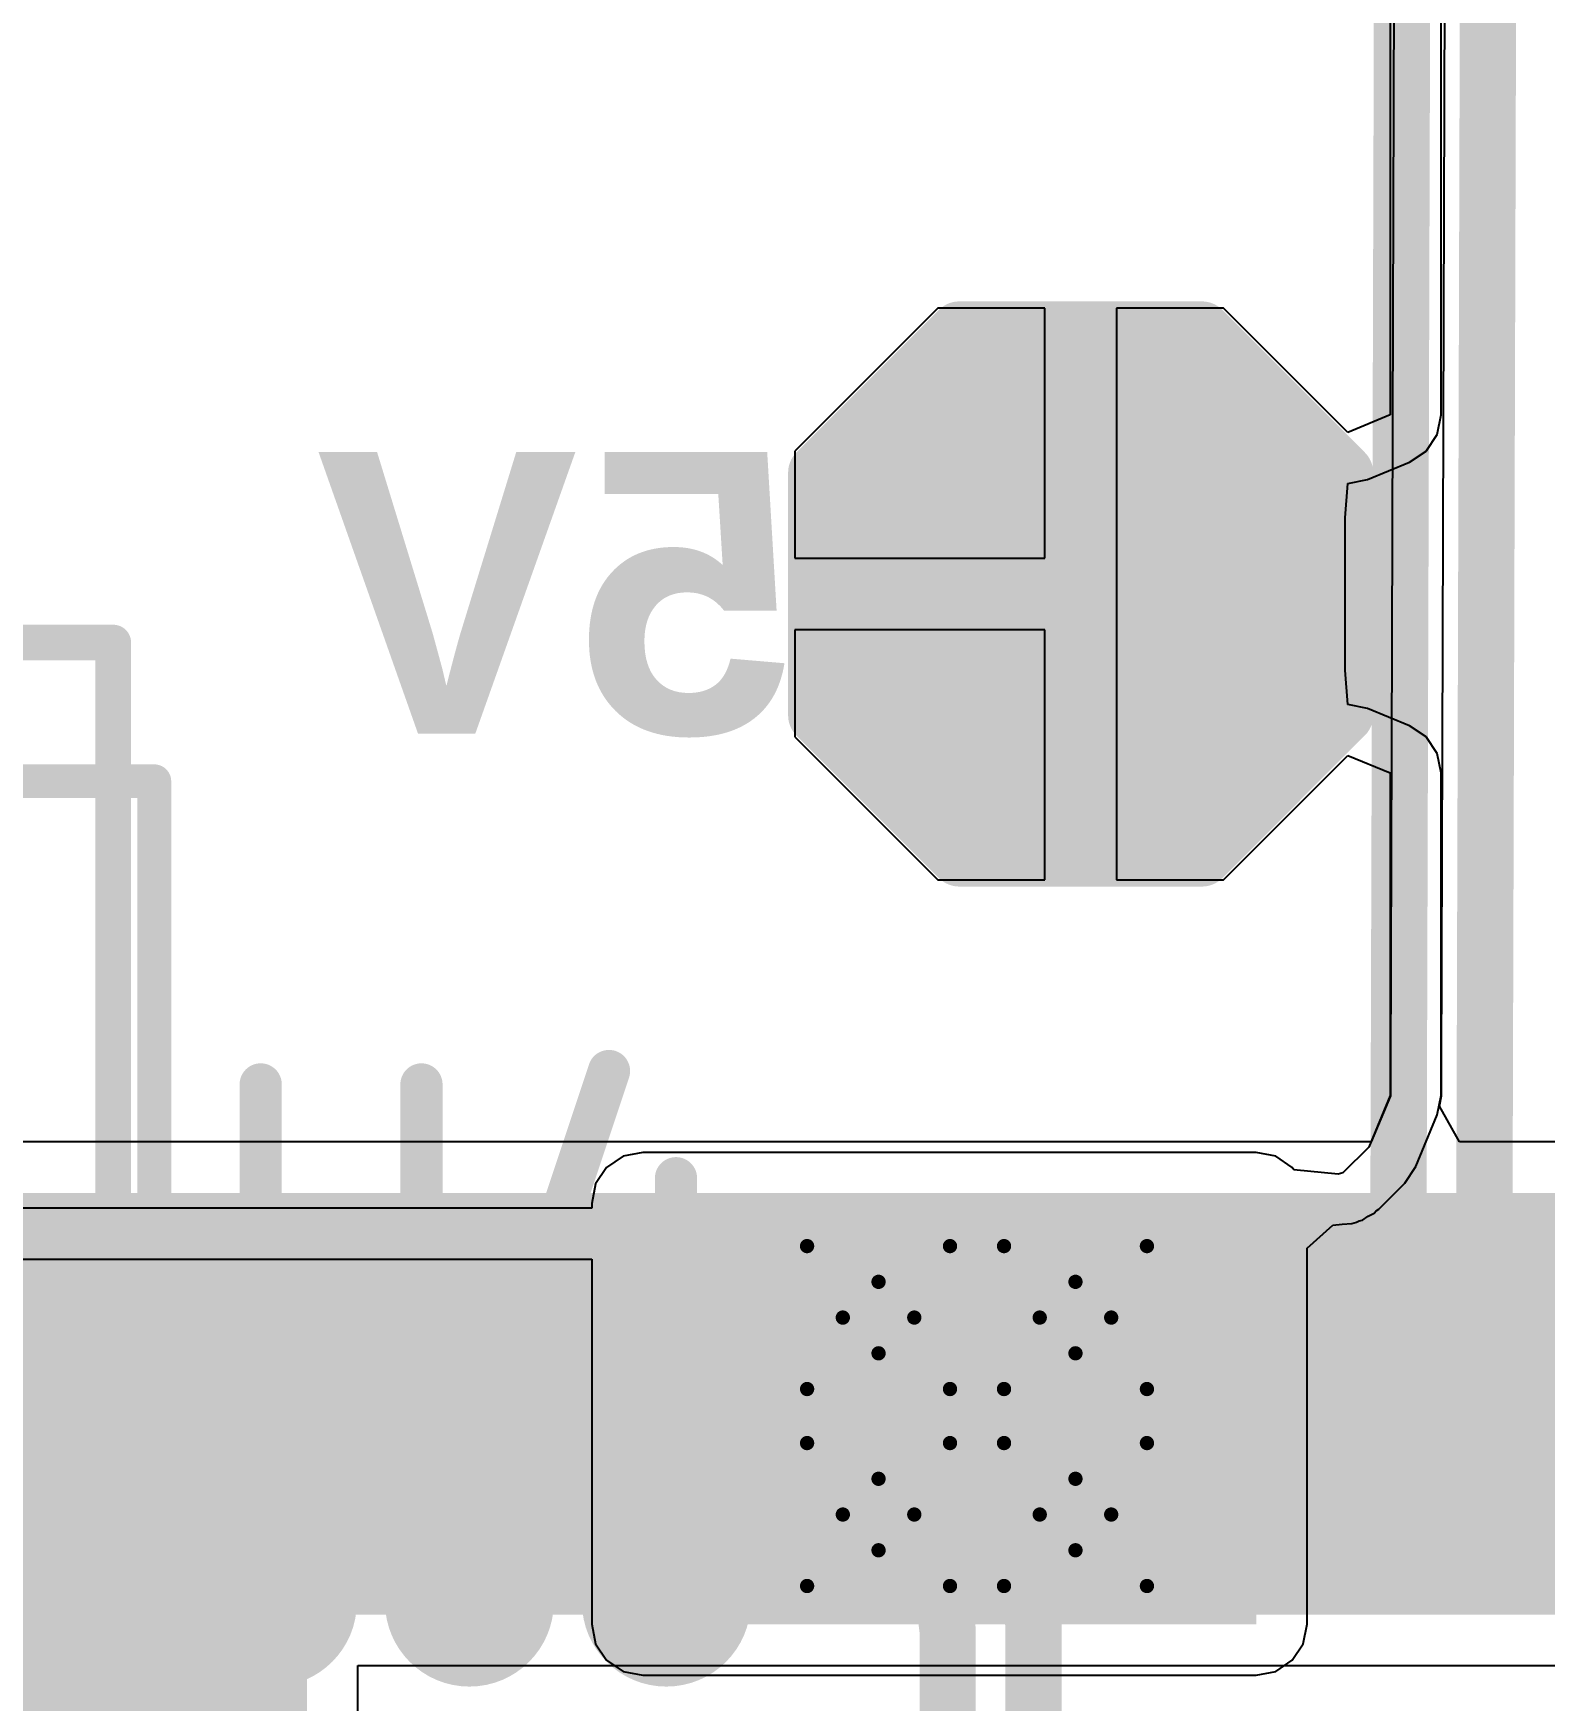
# Model space of a CAD drawing. Header units: inches. Extents: x 0 to 12.4, y -0.6 to 2.2.
# Drawn here: x 0.3357 to 0.5472, y 1.42 to 1.6532 of the extents above; entities that cross this region are included whole.
import ezdxf

# ---------------------------------------------------------------- set-up
doc = ezdxf.new("R2010")
doc.units = ezdxf.units.IN
doc.header["$MEASUREMENT"] = 0
for name, color, linetype in [('Bottom Layer', 5, 'Continuous'), ('Bottom Overlay', 54, 'Continuous'), ('Bottom Paste', 16, 'Continuous'), ('Bottom Solder', 6, 'Continuous'), ('Dimension', 6, 'Continuous'), ('Drill Drawing', 1, 'Continuous'), ('Mechanical 4', 56, 'Continuous'), ('Top Layer', 1, 'Continuous'), ('Top Overlay', 2, 'Continuous'), ('Top Paste', 8, 'Continuous'), ('Top Solder', 216, 'Continuous'), ('Via Holes', 16, 'Continuous')]:
    doc.layers.add(name, color=color, linetype=linetype)
doc.styles.add('Arial_Bold', font='', dxfattribs={"height": 0.2})
doc.styles.get('Arial_Bold').set_extended_font_data('Arial', bold=True)

# ---------------------------------------------------------------- blocks, each defined once
blk = doc.blocks.new('SOT_89_3_16')
at = {"layer": 'Top Layer'}
for points in [[(-0.0380512, 0.10423225), (0.0380512, 0.10423225), (0.0380512, -0.01505905), (-0.0380512, -0.01505905)], [(-0.0704724, -0.0105315), (-0.0476378, -0.0105315), (-0.0476378, -0.0786417), (-0.0704724, -0.0786417)], [(-0.0114173, -0.0105315), (0.0114173, -0.0105315), (0.0114173, -0.0786417), (-0.0114173, -0.0786417)], [(0.0476378, -0.0105315), (0.0704724, -0.0105315), (0.0704724, -0.0786417), (0.0476378, -0.0786417)]]:
    blk.add_hatch(color=1, dxfattribs=at).paths.add_polyline_path(points)
at = {"layer": 'Top Paste'}
for points in [[(-0.0380512, 0.10423225), (0.0380512, 0.10423225), (0.0380512, -0.01505905), (-0.0380512, -0.01505905)], [(-0.0704724, -0.0105315), (-0.0476378, -0.0105315), (-0.0476378, -0.0786417), (-0.0704724, -0.0786417)], [(-0.0114173, -0.0105315), (0.0114173, -0.0105315), (0.0114173, -0.0786417), (-0.0114173, -0.0786417)], [(0.0476378, -0.0105315), (0.0704724, -0.0105315), (0.0704724, -0.0786417), (0.0476378, -0.0786417)]]:
    blk.add_hatch(color=8, dxfattribs=at).paths.add_polyline_path(points)
at = {"layer": 'Top Solder'}
for points in [[(-0.0420512, 0.10823225), (0.0420512, 0.10823225), (0.0420512, -0.01905905), (-0.0420512, -0.01905905)], [(-0.0744724, -0.0065315), (-0.0436378, -0.0065315), (-0.0436378, -0.0826417), (-0.0744724, -0.0826417)], [(-0.0154173, -0.0065315), (0.0154173, -0.0065315), (0.0154173, -0.0826417), (-0.0154173, -0.0826417)], [(0.0436378, -0.0065315), (0.0744724, -0.0065315), (0.0744724, -0.0826417), (0.0436378, -0.0826417)]]:
    blk.add_hatch(color=216, dxfattribs=at).paths.add_polyline_path(points)
at = {"layer": 'Top Overlay', "const_width": 0.005}
for points in [[(-0.0910001, 0.068), (-0.0440001, 0.068)], [(-0.0910001, -0.035), (-0.0910001, 0.068)], [(0.0440001, 0.068), (0.0910001, 0.068)], [(0.0910001, -0.035), (0.0910001, 0.068)], [(-0.0820001, -0.04), (-0.0770001, -0.045)], [(-0.0820001, -0.05), (-0.0820001, -0.04)], [(-0.0820001, -0.05), (-0.0770001, -0.045)]]:
    blk.add_lwpolyline(points, dxfattribs=at)
at = {"layer": 'Top Overlay', "const_width": 0.0025}
for points in [[(-0.0922501, 0.068, 1), (-0.0897501, 0.068, 1)], [(-0.0922501, 0.068, 1), (-0.0897501, 0.068, 1)], [(-0.0452501, 0.068, 1), (-0.0427501, 0.068, 1)], [(0.0427501, 0.068, 1), (0.0452501, 0.068, 1)], [(0.0897501, 0.068, 1), (0.0922501, 0.068, 1)], [(0.0897501, 0.068, 1), (0.0922501, 0.068, 1)], [(-0.0922501, -0.035, 1), (-0.0897501, -0.035, 1)], [(0.0897501, -0.035, 1), (0.0922501, -0.035, 1)], [(-0.0832501, -0.04, 1), (-0.0807501, -0.04, 1)], [(-0.0832501, -0.04, 1), (-0.0807501, -0.04, 1)], [(-0.0782501, -0.045, 1), (-0.0757501, -0.045, 1)], [(-0.0782501, -0.045, 1), (-0.0757501, -0.045, 1)], [(-0.0832501, -0.05, 1), (-0.0807501, -0.05, 1)], [(-0.0832501, -0.05, 1), (-0.0807501, -0.05, 1)]]:
    blk.add_lwpolyline(points, format="xyb", close=True, dxfattribs=at)
blk = doc.blocks.new('T__________B_45')
at = {"layer": 'Bottom Layer'}
blk.add_hatch(color=5, dxfattribs=at).paths.add_polyline_path([(0.015, 0.03), (-0.015, 0.03), (-0.03, 0.015), (-0.03, -0.015), (-0.015, -0.03), (0.015, -0.03), (0.03, -0.015), (0.03, 0.015)])
at = {"layer": 'Bottom Paste'}
blk.add_hatch(color=16, dxfattribs=at).paths.add_polyline_path([(0.015, 0.03), (-0.015, 0.03), (-0.03, 0.015), (-0.03, -0.015), (-0.015, -0.03), (0.015, -0.03), (0.03, -0.015), (0.03, 0.015)])
at = {"layer": 'Bottom Solder'}
blk.add_hatch(color=6, dxfattribs=at).paths.add_polyline_path([(0.017, 0.034), (-0.017, 0.034), (-0.034, 0.017), (-0.034, -0.017), (-0.017, -0.034), (0.017, -0.034), (0.034, -0.017), (0.034, 0.017)])
at = {"layer": 'Bottom Overlay', "const_width": 0.007874}
for points in [[(-0.017, 0.037), (-0.037, 0.017)], [(0.017, 0.037), (-0.017, 0.037)], [(0.017, 0.037), (-0.017, 0.037)], [(0.037, 0.017), (0.017, 0.037)], [(-0.037, 0.017), (-0.037, -0.017)], [(0.037, 0.017), (0.037, -0.017)], [(-0.017, -0.037), (-0.037, -0.017)], [(0.037, -0.017), (0.017, -0.037)], [(0.017, -0.037), (-0.017, -0.037)], [(0.017, -0.037), (-0.017, -0.037)]]:
    blk.add_lwpolyline(points, dxfattribs=at)
at = {"layer": 'Bottom Overlay', "const_width": 0.003937}
for points in [[(-0.0189685, 0.037, 1), (-0.0150315, 0.037, 1)], [(-0.0189685, 0.037, 1), (-0.0150315, 0.037, 1)], [(-0.0189685, 0.037, 1), (-0.0150315, 0.037, 1)], [(0.0150315, 0.037, 1), (0.0189685, 0.037, 1)], [(0.0150315, 0.037, 1), (0.0189685, 0.037, 1)], [(0.0150315, 0.037, 1), (0.0189685, 0.037, 1)], [(-0.0389685, 0.017, 1), (-0.0350315, 0.017, 1)], [(-0.0389685, 0.017, 1), (-0.0350315, 0.017, 1)], [(0.0350315, 0.017, 1), (0.0389685, 0.017, 1)], [(0.0350315, 0.017, 1), (0.0389685, 0.017, 1)], [(-0.0389685, -0.017, 1), (-0.0350315, -0.017, 1)], [(-0.0389685, -0.017, 1), (-0.0350315, -0.017, 1)], [(0.0350315, -0.017, 1), (0.0389685, -0.017, 1)], [(0.0350315, -0.017, 1), (0.0389685, -0.017, 1)], [(-0.0189685, -0.037, 1), (-0.0150315, -0.037, 1)], [(-0.0189685, -0.037, 1), (-0.0150315, -0.037, 1)], [(-0.0189685, -0.037, 1), (-0.0150315, -0.037, 1)], [(0.0150315, -0.037, 1), (0.0189685, -0.037, 1)], [(0.0150315, -0.037, 1), (0.0189685, -0.037, 1)], [(0.0150315, -0.037, 1), (0.0189685, -0.037, 1)]]:
    blk.add_lwpolyline(points, format="xyb", close=True, dxfattribs=at)

msp = doc.modelspace()

# ---------------------------------------------------------------- hatches: boundary and pattern name
at = {"layer": 'Bottom Layer'}
msp.add_hatch(color=5, dxfattribs=at).paths.add_polyline_path([(0.421, 1.4306498), (0.5068496, 1.4306498), (0.5068496, 1.4895276), (0.421, 1.4895276)])
h = msp.add_hatch(color=5, dxfattribs=at)
edge = h.paths.add_edge_path()
edge.add_arc((0.454, 1.4735591), 0.011811, 0, 360)
h = msp.add_hatch(color=5, dxfattribs=at)
edge = h.paths.add_edge_path()
edge.add_arc((0.481559, 1.4735591), 0.011811, 0, 360)
h = msp.add_hatch(color=5, dxfattribs=at)
edge = h.paths.add_edge_path()
edge.add_arc((0.454, 1.446), 0.011811, 0, 360)
h = msp.add_hatch(color=5, dxfattribs=at)
edge = h.paths.add_edge_path()
edge.add_arc((0.481559, 1.446), 0.011811, 0, 360)
at = {"layer": 'Dimension'}
h = msp.add_hatch(color=6, dxfattribs=at)
edge = h.paths.add_edge_path()
edge.add_arc((0.3691872, 1.4337368), 0.011811, 0, 360)
h = msp.add_hatch(color=6, dxfattribs=at)
edge = h.paths.add_edge_path()
edge.add_arc((0.3967462, 1.4337368), 0.011811, 0, 360)
h = msp.add_hatch(color=6, dxfattribs=at)
edge = h.paths.add_edge_path()
edge.add_arc((0.4243053, 1.4337368), 0.011811, 0, 360)
at = {"layer": 'Top Layer'}
for points in [[(0.305, 1.432), (0.716, 1.432), (0.716, 1.491), (0.305, 1.491)], [(0.305, 1.303), (0.374, 1.303), (0.374, 1.491), (0.305, 1.491)]]:
    msp.add_hatch(color=1, dxfattribs=at).paths.add_polyline_path(points)
h = msp.add_hatch(color=1, dxfattribs=at)
edge = h.paths.add_edge_path()
edge.add_arc((0.454, 1.4735591), 0.011811, 0, 360)
h = msp.add_hatch(color=1, dxfattribs=at)
edge = h.paths.add_edge_path()
edge.add_arc((0.481559, 1.4735591), 0.011811, 0, 360)
h = msp.add_hatch(color=1, dxfattribs=at)
edge = h.paths.add_edge_path()
edge.add_arc((0.454, 1.446), 0.011811, 0, 360)
h = msp.add_hatch(color=1, dxfattribs=at)
edge = h.paths.add_edge_path()
edge.add_arc((0.481559, 1.446), 0.011811, 0, 360)
at = {"layer": 'Via Holes'}
h = msp.add_hatch(color=7, dxfattribs=at)
edge = h.paths.add_edge_path()
edge.add_arc((0.454, 1.4735591), 0.0059055, 0, 360)
h = msp.add_hatch(color=7, dxfattribs=at)
edge = h.paths.add_edge_path()
edge.add_arc((0.481559, 1.4735591), 0.0059055, 0, 360)
h = msp.add_hatch(color=7, dxfattribs=at)
edge = h.paths.add_edge_path()
edge.add_arc((0.454, 1.446), 0.0059055, 0, 360)
h = msp.add_hatch(color=7, dxfattribs=at)
edge = h.paths.add_edge_path()
edge.add_arc((0.481559, 1.446), 0.0059055, 0, 360)

# ---------------------------------------------------------------- linework, layer by layer
at = {"layer": 'Bottom Layer'}
for p, q in [((0.5255906, 1.951), (0.5255904, 1.5998479)), ((0.5327275, 1.5998479), (0.5327277, 1.9185037)), ((0.4622835, 1.6148031), (0.4422835, 1.5948031)), ((0.4772835, 1.6148031), (0.4622835, 1.6148031)), ((0.4772835, 1.5798029), (0.4772835, 1.6148031)), ((0.5022835, 1.6148031), (0.4872835, 1.6148031)), ((0.4872835, 1.6148031), (0.4872835, 1.5748029)), ((0.5196849, 1.5974017), (0.5022835, 1.6148031)), ((0.5255904, 1.5998479), (0.5196849, 1.5974017)), ((0.5321843, 1.5971167), (0.5327275, 1.5998479)), ((0.5306371, 1.5948012), (0.5321843, 1.5971167)), ((0.4422835, 1.5948031), (0.4422835, 1.5798029)), ((0.5283217, 1.5932541), (0.5306371, 1.5948012)), ((0.5224162, 1.5908079), (0.5283217, 1.5932541)), ((0.5192835, 1.5854747), (0.5196851, 1.5902646)), ((0.5196851, 1.5902646), (0.5224162, 1.5908079)), ((0.5192835, 1.5641315), (0.5192835, 1.5854747)), ((0.4422835, 1.5798029), (0.4772835, 1.5798029)), ((0.4872835, 1.5748029), (0.4872835, 1.5348031)), ((0.4772835, 1.5698029), (0.4422835, 1.5698029)), ((0.4422835, 1.5698029), (0.4422835, 1.5548031)), ((0.4772835, 1.5348031), (0.4772835, 1.5698029)), ((0.5196851, 1.5593416), (0.5192835, 1.5641315)), ((0.5224162, 1.5587983), (0.5196851, 1.5593416)), ((0.5283217, 1.5563521), (0.5224162, 1.5587983)), ((0.5306371, 1.554805), (0.5283217, 1.5563521)), ((0.4422835, 1.5548031), (0.4622835, 1.5348031)), ((0.5321843, 1.5524895), (0.5306371, 1.554805)), ((0.5022835, 1.5348031), (0.5196849, 1.5522045)), ((0.5196849, 1.5522045), (0.5255904, 1.5497583)), ((0.5327275, 1.5497583), (0.5321843, 1.5524895)), ((0.5255904, 1.5497583), (0.5255904, 1.508563)), ((0.5327275, 1.5085634), (0.5327275, 1.5497583)), ((0.4622835, 1.5348031), (0.4772835, 1.5348031)), ((0.4872835, 1.5348031), (0.5022835, 1.5348031)), ((0.5255904, 1.508563), (0.5255906, 1.5046473)), ((0.5327277, 1.5046473), (0.5327275, 1.5085634)), ((0.5255906, 1.5046473), (0.5225937, 1.497412)), ((0.5321844, 1.5019161), (0.5327277, 1.5046473)), ((0.5291874, 1.4946806), (0.5321844, 1.5019161)), ((0.4182688, 1.4961214), (0.4159533, 1.4945743)), ((0.421, 1.4966647), (0.4182688, 1.4961214)), ((0.5068497, 1.4966647), (0.421, 1.4966647)), ((0.5095809, 1.4961214), (0.5068497, 1.4966647)), ((0.5118964, 1.4945743), (0.5095809, 1.4961214)), ((0.5225937, 1.497412), (0.518978, 1.4937964)), ((0.4159533, 1.4945743), (0.4144062, 1.4922588)), ((0.5121263, 1.4942302), (0.5118964, 1.4945743)), ((0.5183048, 1.4936094), (0.5121263, 1.4942302)), ((0.518978, 1.4937964), (0.5183048, 1.4936094)), ((0.5276403, 1.4923652), (0.5291874, 1.4946806)), ((0.4144062, 1.4922588), (0.4138629, 1.4895276)), ((0.5240246, 1.4887496), (0.5276403, 1.4923652)), ((0.4138629, 1.488878), (0.0334645, 1.488878)), ((0.4138629, 1.4895276), (0.4138629, 1.488878)), ((0.5233744, 1.4881741), (0.5236603, 1.4885062)), ((0.5236603, 1.4885062), (0.5240246, 1.4887496)), ((0.5139868, 1.4832476), (0.5175914, 1.4865081)), ((0.5175914, 1.4865081), (0.5189019, 1.4866346)), ((0.5189019, 1.4866346), (0.520215, 1.4867327)), ((0.520215, 1.4867327), (0.5208882, 1.4869197)), ((0.5208882, 1.4869197), (0.5212795, 1.4871171)), ((0.5212795, 1.4871171), (0.5217092, 1.4872026)), ((0.5217092, 1.4872026), (0.522512, 1.487739)), ((0.522512, 1.487739), (0.5233744, 1.4881741)), ((0.05, 1.4817409), (0.4138629, 1.4817409)), ((0.4138629, 1.4817409), (0.4138629, 1.4306498)), ((0.5139868, 1.4306498), (0.5139868, 1.4832476)), ((0.4138629, 1.4306498), (0.4144062, 1.4279186)), ((0.5134435, 1.4279186), (0.5139868, 1.4306498)), ((0.4144062, 1.4279186), (0.4159533, 1.4256031)), ((0.5118964, 1.4256031), (0.5134435, 1.4279186)), ((0.4159533, 1.4256031), (0.4182688, 1.424056)), ((0.5095809, 1.424056), (0.5118964, 1.4256031)), ((0.4182688, 1.424056), (0.421, 1.4235127)), ((0.421, 1.4235127), (0.5068497, 1.4235127)), ((0.5068497, 1.4235127), (0.5095809, 1.424056))]:
    msp.add_line(p, q, dxfattribs=at)
at = {"layer": 'Dimension'}
for points, const_width in [([(0.5267257, 1.4771765), (0.5281142, 1.9492356)], 0.007874), ([(0.5387533, 1.4771411), (0.5399183, 1.8732317)], 0.007874), ([(0.5260929, 1.4722817), (0.5266998, 1.476797)], 0.007874), ([(0.5266998, 1.476797), (0.5267257, 1.4771765)], 0.007874), ([(0.5380133, 1.4706796), (0.5386202, 1.475195)], 0.007874), ([(0.5386202, 1.475195), (0.5386994, 1.4759767)], 0.007874), ([(0.5386994, 1.4759767), (0.5387253, 1.4763561)], 0.007874), ([(0.5387253, 1.4763561), (0.5387533, 1.4771411)], 0.007874), ([(0.5242159, 1.4675213), (0.5258947, 1.471549)], 0.007874), ([(0.5258947, 1.471549), (0.5260929, 1.4722817)], 0.007874), ([(0.537703, 1.4691401), (0.5380133, 1.4706796)], 0.007874), ([(0.5369965, 1.4669217), (0.5375047, 1.4684074)], 0.007874), ([(0.5375047, 1.4684074), (0.537703, 1.4691401)], 0.007874), ([(0.5211727, 1.4634072), (0.5238352, 1.4668647)], 0.007874), ([(0.5238352, 1.4668647), (0.5242159, 1.4675213)], 0.007874), ([(0.5353178, 1.4628941), (0.5369965, 1.4669217)], 0.007874), ([(0.310323, 1.4615124), (0.4437993, 1.4615124)], 0.007874), ([(0.4437993, 1.4615124), (0.4438227, 1.4615116)], 0.007874), ([(0.4438227, 1.4615116), (0.4438241, 1.4615116)], 0.007874), ([(0.4438241, 1.4615116), (0.4445617, 1.4614874)], 0.007874), ([(0.4445617, 1.4614874), (0.4445637, 1.4614874)], 0.007874), ([(0.4445637, 1.4614874), (0.4445859, 1.4614866)], 0.007874), ([(0.4445859, 1.4614866), (0.4446075, 1.4614852)], 0.007874), ([(0.4446075, 1.4614852), (0.4446091, 1.4614851)], 0.007874), ([(0.4446091, 1.4614851), (0.4449429, 1.4614632)], 0.007874), ([(0.4449429, 1.4614632), (0.4449439, 1.4614632)], 0.007874), ([(0.4449439, 1.4614632), (0.4449661, 1.4614617)], 0.007874), ([(0.4449661, 1.4614617), (0.4449883, 1.4614595)], 0.007874), ([(0.4449883, 1.4614595), (0.4449895, 1.4614594)], 0.007874), ([(0.4449895, 1.4614594), (0.4457254, 1.461387)], 0.007874), ([(0.4457254, 1.461387), (0.4457276, 1.4613867)], 0.007874), ([(0.4457276, 1.4613867), (0.4457494, 1.4613846)], 0.007874), ([(0.4457494, 1.4613846), (0.4457724, 1.4613816)], 0.007874), ([(0.4457724, 1.4613816), (0.4457735, 1.4613814)], 0.007874), ([(0.4457735, 1.4613814), (0.4502271, 1.4607951)], 0.007874), ([(0.5171701, 1.4602192), (0.5206351, 1.4628713)], 0.007874), ([(0.5206351, 1.4628713), (0.5211727, 1.4634072)], 0.007874), ([(0.5342396, 1.4608306), (0.5346204, 1.4614872)], 0.007874), ([(0.5346204, 1.4614872), (0.5353178, 1.4628941)], 0.007874), ([(0.4502271, 1.4607951), (0.4502274, 1.4607951)], 0.007874), ([(0.4502274, 1.4607951), (0.4502748, 1.4607888)], 0.007874), ([(0.4502748, 1.4607888), (0.4503214, 1.4607796)], 0.007874), ([(0.4503214, 1.4607796), (0.450322, 1.4607795)], 0.007874), ([(0.450322, 1.4607795), (0.4517717, 1.4604911)], 0.007874), ([(0.4517717, 1.4604911), (0.4518182, 1.4604818)], 0.007874), ([(0.4518182, 1.4604818), (0.4518632, 1.4604698)], 0.007874), ([(0.4518632, 1.4604698), (0.451864, 1.4604696)], 0.007874), ([(0.451864, 1.4604696), (0.452507, 1.4602972)], 0.007874), ([(0.452507, 1.4602972), (0.4525074, 1.4602971)], 0.007874), ([(0.4525074, 1.4602971), (0.4525526, 1.460285)], 0.007874), ([(0.4525526, 1.460285), (0.4525971, 1.4602699)], 0.007874), ([(0.452597, 1.4602699), (0.453997, 1.4597947)], 0.007874), ([(0.452597, 1.4602699), (0.4525971, 1.4602699)], 0.007874), ([(0.453997, 1.4597947), (0.4539976, 1.4597945)], 0.007874), ([(0.4539976, 1.4597945), (0.4540421, 1.4597794)], 0.007874), ([(0.4540421, 1.4597794), (0.454086, 1.4597612)], 0.007874), ([(0.454086, 1.4597612), (0.4540865, 1.459761)], 0.007874), ([(0.4540865, 1.459761), (0.4580368, 1.4581248)], 0.007874), ([(0.5124795, 1.4581733), (0.5165123, 1.4598403)], 0.007874), ([(0.5165123, 1.4598403), (0.5171701, 1.4602192)], 0.007874), ([(0.5307022, 1.456069), (0.5333647, 1.4595265)], 0.007874), ([(0.5333647, 1.4595265), (0.5342396, 1.4608306)], 0.007874), ([(0.4580368, 1.4581248), (0.4580374, 1.4581245)], 0.007874), ([(0.4580374, 1.4581245), (0.4580811, 1.4581064)], 0.007874), ([(0.4580811, 1.4581064), (0.458124, 1.4580852)], 0.007874), ([(0.458124, 1.4580852), (0.4581241, 1.4580852)], 0.007874), ([(0.4581241, 1.4580852), (0.4589877, 1.4576593)], 0.007874), ([(0.4589877, 1.4576593), (0.4602763, 1.4573588)], 0.007874), ([(0.4602763, 1.4573588), (0.5068497, 1.4573588)], 0.007874), ([(0.5068497, 1.4573588), (0.5072292, 1.4573837)], 0.007874), ([(0.5072292, 1.4573837), (0.5078472, 1.4574649)], 0.007874), ([(0.5078472, 1.4574649), (0.5117462, 1.4579772)], 0.007874), ([(0.5117462, 1.4579772), (0.5124795, 1.4581733)], 0.007874), ([(0.5279453, 1.4533202), (0.5291271, 1.4543537)], 0.007874), ([(0.5291271, 1.4543537), (0.5296647, 1.4548897)], 0.007874), ([(0.5296647, 1.4548897), (0.5307022, 1.456069)], 0.007874), ([(0.5244803, 1.4506682), (0.5279453, 1.4533202)], 0.007874), ([(0.310323, 1.4494848), (0.4437993, 1.4494848)], 0.007874), ([(0.4437993, 1.4494848), (0.4441796, 1.4494599)], 0.007874), ([(0.5225161, 1.4494183), (0.5231739, 1.4497973)], 0.007874), ([(0.5231739, 1.4497973), (0.5244803, 1.4506682)], 0.007874), ([(0.4441796, 1.4494599), (0.448705, 1.4488641)], 0.007874), ([(0.448705, 1.4488641), (0.4494394, 1.4486673)], 0.007874), ([(0.4494394, 1.4486673), (0.4534785, 1.4469943)], 0.007874), ([(0.517074, 1.4470579), (0.5211068, 1.4487248)], 0.007874), ([(0.5211068, 1.4487248), (0.5225161, 1.4494183)], 0.007874), ([(0.4534785, 1.4469943), (0.4541371, 1.4466141)], 0.007874), ([(0.4541371, 1.4466141), (0.4576054, 1.4439527)], 0.007874), ([(0.4766919, 1.4447919), (0.4789224, 1.4453313)], 0.007874), ([(0.4789224, 1.4453313), (0.506809, 1.4453313)], 0.007874), ([(0.506809, 1.4453313), (0.5068497, 1.4453313)], 0.007874), ([(0.5068497, 1.4453313), (0.5076354, 1.445357)], 0.007874), ([(0.5076354, 1.445357), (0.5080149, 1.4453818)], 0.007874), ([(0.5080149, 1.4453818), (0.5087963, 1.4454586)], 0.007874), ([(0.5087963, 1.4454586), (0.5133133, 1.4460522)], 0.007874), ([(0.5133133, 1.4460522), (0.5148535, 1.446358)], 0.007874), ([(0.5148535, 1.446358), (0.5155868, 1.4465541)], 0.007874), ([(0.5155868, 1.4465541), (0.517074, 1.4470579)], 0.007874), ([(0.4576054, 1.4439527), (0.4581432, 1.4434149)], 0.007874), ([(0.4581432, 1.4434149), (0.4608046, 1.4399466)], 0.007874), ([(0.4740934, 1.4411657), (0.4749542, 1.443293)], 0.007874), ([(0.4749542, 1.443293), (0.4766919, 1.4447919)], 0.007874), ([(0.4243053, 1.4337368), (0.4321793, 1.4416108)], 0.007874), ([(0.4740934, 1.4411657), (0.4742996, 1.4388802)], 0.007874), ([(0.3160376, 1.3382643), (0.3160376, 1.4238943)], 0.0393701), ([(0.4608046, 1.4399466), (0.4611848, 1.4392879)], 0.007874), ([(0.4611848, 1.4392879), (0.4628578, 1.4352491)], 0.007874), ([(0.4742996, 1.4388802), (0.4744755, 1.438362)], 0.007874), ([(0.4744755, 1.438362), (0.4746724, 1.4376274)], 0.007874), ([(0.4746724, 1.4376274), (0.4749793, 1.4360844)], 0.007874), ([(0.4749793, 1.4360844), (0.4755751, 1.431559)], 0.007874), ([(0.4628578, 1.4352491), (0.4630546, 1.4345144)], 0.007874), ([(0.4630546, 1.4345144), (0.4636504, 1.4299891)], 0.007874), ([(0.4755751, 1.431559), (0.4756522, 1.4307756)], 0.007874), ([(0.4636504, 1.4299891), (0.4636754, 1.4296088)], 0.007874), ([(0.4636754, 1.4063687), (0.4636754, 1.4296088)], 0.007874), ([(0.4756522, 1.4307756), (0.4756772, 1.4303953)], 0.007874), ([(0.4756772, 1.4303953), (0.4757029, 1.4296088)], 0.007874), ([(0.4757029, 1.4063687), (0.4757029, 1.4296088)], 0.007874)]:
    msp.add_lwpolyline(points, dxfattribs=dict(at, const_width=const_width))
at = {"layer": 'Dimension', "const_width": 0.003937}
for points in [[(0.5247313, 1.476797, 1), (0.5286683, 1.476797, 1)], [(0.5247313, 1.476797, 1), (0.5286683, 1.476797, 1)], [(0.5247572, 1.4771765, 1), (0.5286942, 1.4771765, 1)], [(0.5247572, 1.4771765, 1), (0.5286942, 1.4771765, 1)], [(0.5366517, 1.475195, 1), (0.5405887, 1.475195, 1)], [(0.5366517, 1.475195, 1), (0.5405887, 1.475195, 1)], [(0.5367309, 1.4759767, 1), (0.5406679, 1.4759767, 1)], [(0.5367309, 1.4759767, 1), (0.5406679, 1.4759767, 1)], [(0.5367568, 1.4763561, 1), (0.5406938, 1.4763561, 1)], [(0.5367568, 1.4763561, 1), (0.5406938, 1.4763561, 1)], [(0.5367848, 1.4771411, 1), (0.5407218, 1.4771411, 1)], [(0.5367848, 1.4771411, 1), (0.5407218, 1.4771411, 1)], [(0.5239262, 1.471549, 1), (0.5278632, 1.471549, 1)], [(0.5239262, 1.471549, 1), (0.5278632, 1.471549, 1)], [(0.5241244, 1.4722817, 1), (0.5280614, 1.4722817, 1)], [(0.5241244, 1.4722817, 1), (0.5280614, 1.4722817, 1)], [(0.5360448, 1.4706796, 1), (0.5399818, 1.4706796, 1)], [(0.5360448, 1.4706796, 1), (0.5399818, 1.4706796, 1)], [(0.5355362, 1.4684074, 1), (0.5394732, 1.4684074, 1)], [(0.5355362, 1.4684074, 1), (0.5394732, 1.4684074, 1)], [(0.5357345, 1.4691401, 1), (0.5396715, 1.4691401, 1)], [(0.5357345, 1.4691401, 1), (0.5396715, 1.4691401, 1)], [(0.5218667, 1.4668647, 1), (0.5258037, 1.4668647, 1)], [(0.5218667, 1.4668647, 1), (0.5258037, 1.4668647, 1)], [(0.5222474, 1.4675213, 1), (0.5261844, 1.4675213, 1)], [(0.5222474, 1.4675213, 1), (0.5261844, 1.4675213, 1)], [(0.535028, 1.4669217, 1), (0.538965, 1.4669217, 1)], [(0.535028, 1.4669217, 1), (0.538965, 1.4669217, 1)], [(0.4418308, 1.4615124, 1), (0.4457678, 1.4615124, 1)], [(0.4418308, 1.4615124, 1), (0.4457678, 1.4615124, 1)], [(0.4418542, 1.4615116, 1), (0.4457912, 1.4615116, 1)], [(0.4418542, 1.4615116, 1), (0.4457912, 1.4615116, 1)], [(0.4418556, 1.4615116, 1), (0.4457926, 1.4615116, 1)], [(0.4418556, 1.4615116, 1), (0.4457926, 1.4615116, 1)], [(0.4425932, 1.4614874, 1), (0.4465302, 1.4614874, 1)], [(0.4425932, 1.4614874, 1), (0.4465302, 1.4614874, 1)], [(0.4425952, 1.4614874, 1), (0.4465322, 1.4614874, 1)], [(0.4425952, 1.4614874, 1), (0.4465322, 1.4614874, 1)], [(0.4426174, 1.4614866, 1), (0.4465544, 1.4614866, 1)], [(0.4426174, 1.4614866, 1), (0.4465544, 1.4614866, 1)], [(0.442639, 1.4614852, 1), (0.446576, 1.4614852, 1)], [(0.442639, 1.4614852, 1), (0.446576, 1.4614852, 1)], [(0.4426406, 1.4614851, 1), (0.4465776, 1.4614851, 1)], [(0.4426406, 1.4614851, 1), (0.4465776, 1.4614851, 1)], [(0.4429744, 1.4614632, 1), (0.4469114, 1.4614632, 1)], [(0.4429744, 1.4614632, 1), (0.4469114, 1.4614632, 1)], [(0.4429754, 1.4614632, 1), (0.4469124, 1.4614632, 1)], [(0.4429754, 1.4614632, 1), (0.4469124, 1.4614632, 1)], [(0.4429976, 1.4614617, 1), (0.4469346, 1.4614617, 1)], [(0.4429976, 1.4614617, 1), (0.4469346, 1.4614617, 1)], [(0.4430198, 1.4614595, 1), (0.4469568, 1.4614595, 1)], [(0.4430198, 1.4614595, 1), (0.4469568, 1.4614595, 1)], [(0.443021, 1.4614594, 1), (0.446958, 1.4614594, 1)], [(0.443021, 1.4614594, 1), (0.446958, 1.4614594, 1)], [(0.4437569, 1.461387, 1), (0.4476939, 1.461387, 1)], [(0.4437569, 1.461387, 1), (0.4476939, 1.461387, 1)], [(0.4437591, 1.4613867, 1), (0.4476961, 1.4613867, 1)], [(0.4437591, 1.4613867, 1), (0.4476961, 1.4613867, 1)], [(0.4437809, 1.4613846, 1), (0.4477179, 1.4613846, 1)], [(0.4437809, 1.4613846, 1), (0.4477179, 1.4613846, 1)], [(0.4438039, 1.4613816, 1), (0.4477409, 1.4613816, 1)], [(0.4438039, 1.4613816, 1), (0.4477409, 1.4613816, 1)], [(0.443805, 1.4613814, 1), (0.447742, 1.4613814, 1)], [(0.443805, 1.4613814, 1), (0.447742, 1.4613814, 1)], [(0.5186666, 1.4628713, 1), (0.5226036, 1.4628713, 1)], [(0.5186666, 1.4628713, 1), (0.5226036, 1.4628713, 1)], [(0.5192042, 1.4634072, 1), (0.5231412, 1.4634072, 1)], [(0.5192042, 1.4634072, 1), (0.5231412, 1.4634072, 1)], [(0.5326519, 1.4614872, 1), (0.5365889, 1.4614872, 1)], [(0.5326519, 1.4614872, 1), (0.5365889, 1.4614872, 1)], [(0.5333493, 1.4628941, 1), (0.5372863, 1.4628941, 1)], [(0.5333493, 1.4628941, 1), (0.5372863, 1.4628941, 1)], [(0.4482586, 1.4607951, 1), (0.4521956, 1.4607951, 1)], [(0.4482586, 1.4607951, 1), (0.4521956, 1.4607951, 1)], [(0.4482589, 1.4607951, 1), (0.4521959, 1.4607951, 1)], [(0.4482589, 1.4607951, 1), (0.4521959, 1.4607951, 1)], [(0.4483063, 1.4607888, 1), (0.4522433, 1.4607888, 1)], [(0.4483063, 1.4607888, 1), (0.4522433, 1.4607888, 1)], [(0.4483529, 1.4607796, 1), (0.4522899, 1.4607796, 1)], [(0.4483529, 1.4607796, 1), (0.4522899, 1.4607796, 1)], [(0.4483535, 1.4607795, 1), (0.4522905, 1.4607795, 1)], [(0.4483535, 1.4607795, 1), (0.4522905, 1.4607795, 1)], [(0.4498032, 1.4604911, 1), (0.4537402, 1.4604911, 1)], [(0.4498032, 1.4604911, 1), (0.4537402, 1.4604911, 1)], [(0.4498497, 1.4604818, 1), (0.4537867, 1.4604818, 1)], [(0.4498497, 1.4604818, 1), (0.4537867, 1.4604818, 1)], [(0.4498947, 1.4604698, 1), (0.4538317, 1.4604698, 1)], [(0.4498947, 1.4604698, 1), (0.4538317, 1.4604698, 1)], [(0.4498955, 1.4604696, 1), (0.4538325, 1.4604696, 1)], [(0.4498955, 1.4604696, 1), (0.4538325, 1.4604696, 1)], [(0.4505385, 1.4602972, 1), (0.4544755, 1.4602972, 1)], [(0.4505385, 1.4602972, 1), (0.4544755, 1.4602972, 1)], [(0.4505389, 1.4602971, 1), (0.4544759, 1.4602971, 1)], [(0.4505389, 1.4602971, 1), (0.4544759, 1.4602971, 1)], [(0.4505841, 1.460285, 1), (0.4545211, 1.460285, 1)], [(0.4505841, 1.460285, 1), (0.4545211, 1.460285, 1)], [(0.4506285, 1.4602699, 1), (0.4545655, 1.4602699, 1)], [(0.4506285, 1.4602699, 1), (0.4545655, 1.4602699, 1)], [(0.4506286, 1.4602699, 1), (0.4545656, 1.4602699, 1)], [(0.4506286, 1.4602699, 1), (0.4545656, 1.4602699, 1)], [(0.4520285, 1.4597947, 1), (0.4559655, 1.4597947, 1)], [(0.4520285, 1.4597947, 1), (0.4559655, 1.4597947, 1)], [(0.4520291, 1.4597945, 1), (0.4559661, 1.4597945, 1)], [(0.4520291, 1.4597945, 1), (0.4559661, 1.4597945, 1)], [(0.4520736, 1.4597794, 1), (0.4560106, 1.4597794, 1)], [(0.4520736, 1.4597794, 1), (0.4560106, 1.4597794, 1)], [(0.4521175, 1.4597612, 1), (0.4560545, 1.4597612, 1)], [(0.4521175, 1.4597612, 1), (0.4560545, 1.4597612, 1)], [(0.452118, 1.459761, 1), (0.456055, 1.459761, 1)], [(0.452118, 1.459761, 1), (0.456055, 1.459761, 1)], [(0.5145438, 1.4598403, 1), (0.5184808, 1.4598403, 1)], [(0.5145438, 1.4598403, 1), (0.5184808, 1.4598403, 1)], [(0.5152016, 1.4602192, 1), (0.5191386, 1.4602192, 1)], [(0.5152016, 1.4602192, 1), (0.5191386, 1.4602192, 1)], [(0.5313962, 1.4595265, 1), (0.5353332, 1.4595265, 1)], [(0.5313962, 1.4595265, 1), (0.5353332, 1.4595265, 1)], [(0.5322711, 1.4608306, 1), (0.5362081, 1.4608306, 1)], [(0.5322711, 1.4608306, 1), (0.5362081, 1.4608306, 1)], [(0.4560683, 1.4581248, 1), (0.4600053, 1.4581248, 1)], [(0.4560683, 1.4581248, 1), (0.4600053, 1.4581248, 1)], [(0.4560689, 1.4581245, 1), (0.4600059, 1.4581245, 1)], [(0.4560689, 1.4581245, 1), (0.4600059, 1.4581245, 1)], [(0.4561126, 1.4581064, 1), (0.4600496, 1.4581064, 1)], [(0.4561126, 1.4581064, 1), (0.4600496, 1.4581064, 1)], [(0.4561555, 1.4580852, 1), (0.4600925, 1.4580852, 1)], [(0.4561555, 1.4580852, 1), (0.4600925, 1.4580852, 1)], [(0.4561556, 1.4580852, 1), (0.4600926, 1.4580852, 1)], [(0.4561556, 1.4580852, 1), (0.4600926, 1.4580852, 1)], [(0.4570192, 1.4576593, 1), (0.4609562, 1.4576593, 1)], [(0.4570192, 1.4576593, 1), (0.4609562, 1.4576593, 1)], [(0.4583078, 1.4573588, 1), (0.4622448, 1.4573588, 1)], [(0.4583078, 1.4573588, 1), (0.4622448, 1.4573588, 1)], [(0.5048812, 1.4573588, 1), (0.5088182, 1.4573588, 1)], [(0.5048812, 1.4573588, 1), (0.5088182, 1.4573588, 1)], [(0.5052607, 1.4573837, 1), (0.5091977, 1.4573837, 1)], [(0.5052607, 1.4573837, 1), (0.5091977, 1.4573837, 1)], [(0.5058787, 1.4574649, 1), (0.5098157, 1.4574649, 1)], [(0.5058787, 1.4574649, 1), (0.5098157, 1.4574649, 1)], [(0.5097777, 1.4579772, 1), (0.5137147, 1.4579772, 1)], [(0.5097777, 1.4579772, 1), (0.5137147, 1.4579772, 1)], [(0.510511, 1.4581733, 1), (0.514448, 1.4581733, 1)], [(0.510511, 1.4581733, 1), (0.514448, 1.4581733, 1)], [(0.5271586, 1.4543537, 1), (0.5310956, 1.4543537, 1)], [(0.5271586, 1.4543537, 1), (0.5310956, 1.4543537, 1)], [(0.5276962, 1.4548897, 1), (0.5316332, 1.4548897, 1)], [(0.5276962, 1.4548897, 1), (0.5316332, 1.4548897, 1)], [(0.5287337, 1.456069, 1), (0.5326707, 1.456069, 1)], [(0.5287337, 1.456069, 1), (0.5326707, 1.456069, 1)], [(0.5259768, 1.4533202, 1), (0.5299138, 1.4533202, 1)], [(0.5259768, 1.4533202, 1), (0.5299138, 1.4533202, 1)], [(0.4418308, 1.4494848, 1), (0.4457678, 1.4494848, 1)], [(0.4418308, 1.4494848, 1), (0.4457678, 1.4494848, 1)], [(0.5212054, 1.4497973, 1), (0.5251424, 1.4497973, 1)], [(0.5212054, 1.4497973, 1), (0.5251424, 1.4497973, 1)], [(0.5225118, 1.4506682, 1), (0.5264488, 1.4506682, 1)], [(0.5225118, 1.4506682, 1), (0.5264488, 1.4506682, 1)], [(0.4422111, 1.4494599, 1), (0.4461481, 1.4494599, 1)], [(0.4422111, 1.4494599, 1), (0.4461481, 1.4494599, 1)], [(0.4467365, 1.4488641, 1), (0.4506735, 1.4488641, 1)], [(0.4467365, 1.4488641, 1), (0.4506735, 1.4488641, 1)], [(0.4474709, 1.4486673, 1), (0.4514079, 1.4486673, 1)], [(0.4474709, 1.4486673, 1), (0.4514079, 1.4486673, 1)], [(0.5191383, 1.4487248, 1), (0.5230753, 1.4487248, 1)], [(0.5191383, 1.4487248, 1), (0.5230753, 1.4487248, 1)], [(0.5205476, 1.4494183, 1), (0.5244846, 1.4494183, 1)], [(0.5205476, 1.4494183, 1), (0.5244846, 1.4494183, 1)], [(0.45151, 1.4469943, 1), (0.455447, 1.4469943, 1)], [(0.45151, 1.4469943, 1), (0.455447, 1.4469943, 1)], [(0.4521686, 1.4466141, 1), (0.4561056, 1.4466141, 1)], [(0.4521686, 1.4466141, 1), (0.4561056, 1.4466141, 1)], [(0.4769539, 1.4453313, 1), (0.4808909, 1.4453313, 1)], [(0.4769539, 1.4453313, 1), (0.4808909, 1.4453313, 1)], [(0.5048405, 1.4453313, 1), (0.5087775, 1.4453313, 1)], [(0.5048405, 1.4453313, 1), (0.5087775, 1.4453313, 1)], [(0.5048812, 1.4453313, 1), (0.5088182, 1.4453313, 1)], [(0.5048812, 1.4453313, 1), (0.5088182, 1.4453313, 1)], [(0.5056669, 1.445357, 1), (0.5096039, 1.445357, 1)], [(0.5056669, 1.445357, 1), (0.5096039, 1.445357, 1)], [(0.5060464, 1.4453818, 1), (0.5099834, 1.4453818, 1)], [(0.5060464, 1.4453818, 1), (0.5099834, 1.4453818, 1)], [(0.5068278, 1.4454586, 1), (0.5107648, 1.4454586, 1)], [(0.5068278, 1.4454586, 1), (0.5107648, 1.4454586, 1)], [(0.5113448, 1.4460522, 1), (0.5152818, 1.4460522, 1)], [(0.5113448, 1.4460522, 1), (0.5152818, 1.4460522, 1)], [(0.512885, 1.446358, 1), (0.516822, 1.446358, 1)], [(0.512885, 1.446358, 1), (0.516822, 1.446358, 1)], [(0.5136183, 1.4465541, 1), (0.5175553, 1.4465541, 1)], [(0.5136183, 1.4465541, 1), (0.5175553, 1.4465541, 1)], [(0.5151055, 1.4470579, 1), (0.5190425, 1.4470579, 1)], [(0.5151055, 1.4470579, 1), (0.5190425, 1.4470579, 1)], [(0.4556369, 1.4439527, 1), (0.4595739, 1.4439527, 1)], [(0.4556369, 1.4439527, 1), (0.4595739, 1.4439527, 1)], [(0.4561747, 1.4434149, 1), (0.4601117, 1.4434149, 1)], [(0.4561747, 1.4434149, 1), (0.4601117, 1.4434149, 1)], [(0.4729857, 1.443293, 1), (0.4769227, 1.443293, 1)], [(0.4729857, 1.443293, 1), (0.4769227, 1.443293, 1)], [(0.4747234, 1.4447919, 1), (0.4786604, 1.4447919, 1)], [(0.4747234, 1.4447919, 1), (0.4786604, 1.4447919, 1)], [(0.4302108, 1.4416108, 1), (0.4341478, 1.4416108, 1)], [(0.4721249, 1.4411657, 1), (0.4760619, 1.4411657, 1)], [(0.4721249, 1.4411657, 1), (0.4760619, 1.4411657, 1)], [(0.4588361, 1.4399466, 1), (0.4627731, 1.4399466, 1)], [(0.4588361, 1.4399466, 1), (0.4627731, 1.4399466, 1)], [(0.4592163, 1.4392879, 1), (0.4631533, 1.4392879, 1)], [(0.4592163, 1.4392879, 1), (0.4631533, 1.4392879, 1)], [(0.4723311, 1.4388802, 1), (0.4762681, 1.4388802, 1)], [(0.4723311, 1.4388802, 1), (0.4762681, 1.4388802, 1)], [(0.472507, 1.438362, 1), (0.476444, 1.438362, 1)], [(0.472507, 1.438362, 1), (0.476444, 1.438362, 1)], [(0.4727039, 1.4376274, 1), (0.4766409, 1.4376274, 1)], [(0.4727039, 1.4376274, 1), (0.4766409, 1.4376274, 1)], [(0.4730108, 1.4360844, 1), (0.4769478, 1.4360844, 1)], [(0.4730108, 1.4360844, 1), (0.4769478, 1.4360844, 1)], [(0.4223368, 1.4337368, 1), (0.4262738, 1.4337368, 1)], [(0.4608893, 1.4352491, 1), (0.4648263, 1.4352491, 1)], [(0.4608893, 1.4352491, 1), (0.4648263, 1.4352491, 1)], [(0.4610861, 1.4345144, 1), (0.4650231, 1.4345144, 1)], [(0.4610861, 1.4345144, 1), (0.4650231, 1.4345144, 1)], [(0.4736066, 1.431559, 1), (0.4775436, 1.431559, 1)], [(0.4736066, 1.431559, 1), (0.4775436, 1.431559, 1)], [(0.4616819, 1.4299891, 1), (0.4656189, 1.4299891, 1)], [(0.4616819, 1.4299891, 1), (0.4656189, 1.4299891, 1)], [(0.4617069, 1.4296088, 1), (0.4656439, 1.4296088, 1)], [(0.4617069, 1.4296088, 1), (0.4656439, 1.4296088, 1)], [(0.4736837, 1.4307756, 1), (0.4776207, 1.4307756, 1)], [(0.4736837, 1.4307756, 1), (0.4776207, 1.4307756, 1)], [(0.4737087, 1.4303953, 1), (0.4776457, 1.4303953, 1)], [(0.4737087, 1.4303953, 1), (0.4776457, 1.4303953, 1)], [(0.4737344, 1.4296088, 1), (0.4776714, 1.4296088, 1)], [(0.4737344, 1.4296088, 1), (0.4776714, 1.4296088, 1)]]:
    msp.add_lwpolyline(points, format="xyb", close=True, dxfattribs=at)
at = {"layer": 'Drill Drawing', "const_width": 0.002}
for points in [[(0.444, 1.4835591), (0.454, 1.4785591)], [(0.444, 1.4835591), (0.449, 1.4735591)], [(0.454, 1.4785591), (0.464, 1.4835591)], [(0.459, 1.4735591), (0.464, 1.4835591)], [(0.471559, 1.4835591), (0.481559, 1.4785591)], [(0.471559, 1.4835591), (0.476559, 1.4735591)], [(0.481559, 1.4785591), (0.491559, 1.4835591)], [(0.486559, 1.4735591), (0.491559, 1.4835591)], [(0.444, 1.4635591), (0.449, 1.4735591)], [(0.459, 1.4735591), (0.464, 1.4635591)], [(0.471559, 1.4635591), (0.476559, 1.4735591)], [(0.486559, 1.4735591), (0.491559, 1.4635591)], [(0.444, 1.4635591), (0.454, 1.4685591)], [(0.454, 1.4685591), (0.464, 1.4635591)], [(0.471559, 1.4635591), (0.481559, 1.4685591)], [(0.481559, 1.4685591), (0.491559, 1.4635591)], [(0.444, 1.456), (0.454, 1.451)], [(0.444, 1.456), (0.449, 1.446)], [(0.454, 1.451), (0.464, 1.456)], [(0.459, 1.446), (0.464, 1.456)], [(0.471559, 1.456), (0.481559, 1.451)], [(0.471559, 1.456), (0.476559, 1.446)], [(0.481559, 1.451), (0.491559, 1.456)], [(0.486559, 1.446), (0.491559, 1.456)], [(0.444, 1.436), (0.449, 1.446)], [(0.459, 1.446), (0.464, 1.436)], [(0.471559, 1.436), (0.476559, 1.446)], [(0.486559, 1.446), (0.491559, 1.436)], [(0.444, 1.436), (0.454, 1.441)], [(0.454, 1.441), (0.464, 1.436)], [(0.471559, 1.436), (0.481559, 1.441)], [(0.481559, 1.441), (0.491559, 1.436)]]:
    msp.add_lwpolyline(points, dxfattribs=at)
at = {"layer": 'Drill Drawing', "const_width": 0.001}
for points in [[(0.4435, 1.4835591, 1), (0.4445, 1.4835591, 1)], [(0.4435, 1.4835591, 1), (0.4445, 1.4835591, 1)], [(0.4635, 1.4835591, 1), (0.4645, 1.4835591, 1)], [(0.4635, 1.4835591, 1), (0.4645, 1.4835591, 1)], [(0.471059, 1.4835591, 1), (0.472059, 1.4835591, 1)], [(0.471059, 1.4835591, 1), (0.472059, 1.4835591, 1)], [(0.491059, 1.4835591, 1), (0.492059, 1.4835591, 1)], [(0.491059, 1.4835591, 1), (0.492059, 1.4835591, 1)], [(0.4535, 1.4785591, 1), (0.4545, 1.4785591, 1)], [(0.4535, 1.4785591, 1), (0.4545, 1.4785591, 1)], [(0.481059, 1.4785591, 1), (0.482059, 1.4785591, 1)], [(0.481059, 1.4785591, 1), (0.482059, 1.4785591, 1)], [(0.4485, 1.4735591, 1), (0.4495, 1.4735591, 1)], [(0.4485, 1.4735591, 1), (0.4495, 1.4735591, 1)], [(0.4585, 1.4735591, 1), (0.4595, 1.4735591, 1)], [(0.4585, 1.4735591, 1), (0.4595, 1.4735591, 1)], [(0.476059, 1.4735591, 1), (0.477059, 1.4735591, 1)], [(0.476059, 1.4735591, 1), (0.477059, 1.4735591, 1)], [(0.486059, 1.4735591, 1), (0.487059, 1.4735591, 1)], [(0.486059, 1.4735591, 1), (0.487059, 1.4735591, 1)], [(0.4535, 1.4685591, 1), (0.4545, 1.4685591, 1)], [(0.4535, 1.4685591, 1), (0.4545, 1.4685591, 1)], [(0.481059, 1.4685591, 1), (0.482059, 1.4685591, 1)], [(0.481059, 1.4685591, 1), (0.482059, 1.4685591, 1)], [(0.4435, 1.4635591, 1), (0.4445, 1.4635591, 1)], [(0.4435, 1.4635591, 1), (0.4445, 1.4635591, 1)], [(0.4635, 1.4635591, 1), (0.4645, 1.4635591, 1)], [(0.4635, 1.4635591, 1), (0.4645, 1.4635591, 1)], [(0.471059, 1.4635591, 1), (0.472059, 1.4635591, 1)], [(0.471059, 1.4635591, 1), (0.472059, 1.4635591, 1)], [(0.491059, 1.4635591, 1), (0.492059, 1.4635591, 1)], [(0.491059, 1.4635591, 1), (0.492059, 1.4635591, 1)], [(0.4435, 1.456, 1), (0.4445, 1.456, 1)], [(0.4435, 1.456, 1), (0.4445, 1.456, 1)], [(0.4635, 1.456, 1), (0.4645, 1.456, 1)], [(0.4635, 1.456, 1), (0.4645, 1.456, 1)], [(0.471059, 1.456, 1), (0.472059, 1.456, 1)], [(0.471059, 1.456, 1), (0.472059, 1.456, 1)], [(0.491059, 1.456, 1), (0.492059, 1.456, 1)], [(0.491059, 1.456, 1), (0.492059, 1.456, 1)], [(0.4535, 1.451, 1), (0.4545, 1.451, 1)], [(0.4535, 1.451, 1), (0.4545, 1.451, 1)], [(0.481059, 1.451, 1), (0.482059, 1.451, 1)], [(0.481059, 1.451, 1), (0.482059, 1.451, 1)], [(0.4485, 1.446, 1), (0.4495, 1.446, 1)], [(0.4485, 1.446, 1), (0.4495, 1.446, 1)], [(0.4585, 1.446, 1), (0.4595, 1.446, 1)], [(0.4585, 1.446, 1), (0.4595, 1.446, 1)], [(0.476059, 1.446, 1), (0.477059, 1.446, 1)], [(0.476059, 1.446, 1), (0.477059, 1.446, 1)], [(0.486059, 1.446, 1), (0.487059, 1.446, 1)], [(0.486059, 1.446, 1), (0.487059, 1.446, 1)], [(0.4535, 1.441, 1), (0.4545, 1.441, 1)], [(0.4535, 1.441, 1), (0.4545, 1.441, 1)], [(0.481059, 1.441, 1), (0.482059, 1.441, 1)], [(0.481059, 1.441, 1), (0.482059, 1.441, 1)], [(0.4435, 1.436, 1), (0.4445, 1.436, 1)], [(0.4435, 1.436, 1), (0.4445, 1.436, 1)], [(0.4635, 1.436, 1), (0.4645, 1.436, 1)], [(0.4635, 1.436, 1), (0.4645, 1.436, 1)], [(0.471059, 1.436, 1), (0.472059, 1.436, 1)], [(0.471059, 1.436, 1), (0.472059, 1.436, 1)], [(0.491059, 1.436, 1), (0.492059, 1.436, 1)], [(0.491059, 1.436, 1), (0.492059, 1.436, 1)]]:
    msp.add_lwpolyline(points, format="xyb", close=True, dxfattribs=at)
at = {"layer": 'Mechanical 4'}
for points, const_width in [([(0.3010787, 1.5485983), (0.3526535, 1.5485983)], 0.0047244), ([(0.3526535, 1.4415117), (0.3526535, 1.5485983)], 0.0047244), ([(0.4069092, 1.479935), (0.4162831, 1.5080565)], 0.0059055), ([(0.3675392, 1.4743108), (0.3675392, 1.5061818)], 0.0059055), ([(0.3900363, 1.4743108), (0.3900363, 1.5061818)], 0.0059055), ([(0.4256569, 1.4668117), (0.4256569, 1.4930584)], 0.0059055), ([(0.4069092, 1.479935), (0.4312812, 1.479935)], 0.0059055), ([(0.3675392, 1.4743108), (0.3694139, 1.4705612)], 0.0059055), ([(0.3881616, 1.4705612), (0.3900363, 1.4743108)], 0.0059055), ([(0.3694139, 1.4705612), (0.3712887, 1.4686865)], 0.0059055), ([(0.3862868, 1.4686865), (0.3881616, 1.4705612)], 0.0059055), ([(0.3712887, 1.4686865), (0.3750382, 1.4668117)], 0.0059055), ([(0.3750382, 1.4668117), (0.3825373, 1.4668117)], 0.0059055), ([(0.3825373, 1.4668117), (0.3862868, 1.4686865)], 0.0059055), ([(0.3435984, 1.4415117), (0.3526535, 1.4415117)], 0.0047244)]:
    msp.add_lwpolyline(points, dxfattribs=dict(at, const_width=const_width))
for points, const_width in [([(0.3514724, 1.5485983, 1), (0.3538346, 1.5485983, 1)], 0.0023622), ([(0.3514724, 1.5485983, 1), (0.3538346, 1.5485983, 1)], 0.0023622), ([(0.4148067, 1.5080565, 1), (0.4177595, 1.5080565, 1)], 0.0029527), ([(0.3660628, 1.5061818, 1), (0.3690156, 1.5061818, 1)], 0.0029527), ([(0.3885599, 1.5061818, 1), (0.3915127, 1.5061818, 1)], 0.0029527), ([(0.4241805, 1.4930584, 1), (0.4271333, 1.4930584, 1)], 0.0029527), ([(0.4054328, 1.479935, 1), (0.4083856, 1.479935, 1)], 0.0029527), ([(0.4054328, 1.479935, 1), (0.4083856, 1.479935, 1)], 0.0029527), ([(0.4298048, 1.479935, 1), (0.4327576, 1.479935, 1)], 0.0029527), ([(0.3660628, 1.4743108, 1), (0.3690156, 1.4743108, 1)], 0.0029527), ([(0.3660628, 1.4743108, 1), (0.3690156, 1.4743108, 1)], 0.0029527), ([(0.3885599, 1.4743108, 1), (0.3915127, 1.4743108, 1)], 0.0029527), ([(0.3885599, 1.4743108, 1), (0.3915127, 1.4743108, 1)], 0.0029527), ([(0.3679375, 1.4705612, 1), (0.3708903, 1.4705612, 1)], 0.0029527), ([(0.3679375, 1.4705612, 1), (0.3708903, 1.4705612, 1)], 0.0029527), ([(0.3866852, 1.4705612, 1), (0.389638, 1.4705612, 1)], 0.0029527), ([(0.3866852, 1.4705612, 1), (0.389638, 1.4705612, 1)], 0.0029527), ([(0.3698123, 1.4686865, 1), (0.3727651, 1.4686865, 1)], 0.0029527), ([(0.3698123, 1.4686865, 1), (0.3727651, 1.4686865, 1)], 0.0029527), ([(0.3735618, 1.4668117, 1), (0.3765146, 1.4668117, 1)], 0.0029527), ([(0.3735618, 1.4668117, 1), (0.3765146, 1.4668117, 1)], 0.0029527), ([(0.3810609, 1.4668117, 1), (0.3840137, 1.4668117, 1)], 0.0029527), ([(0.3810609, 1.4668117, 1), (0.3840137, 1.4668117, 1)], 0.0029527), ([(0.3848104, 1.4686865, 1), (0.3877632, 1.4686865, 1)], 0.0029527), ([(0.3848104, 1.4686865, 1), (0.3877632, 1.4686865, 1)], 0.0029527), ([(0.4241805, 1.4668117, 1), (0.4271333, 1.4668117, 1)], 0.0029527), ([(0.3424173, 1.4415117, 1), (0.3447795, 1.4415117, 1)], 0.0023622), ([(0.3514724, 1.4415117, 1), (0.3538346, 1.4415117, 1)], 0.0023622), ([(0.3514724, 1.4415117, 1), (0.3538346, 1.4415117, 1)], 0.0023622)]:
    msp.add_lwpolyline(points, format="xyb", close=True, dxfattribs=dict(at, const_width=const_width))
at = {"layer": 'Top Layer'}
for p, q in [((0.5269426, 1.9486802), (0.5256482, 1.5085051)), ((0.5327853, 1.5084841), (0.533991, 1.9185037)), ((0.5256482, 1.5085051), (0.5256371, 1.5045971)), ((0.5327742, 1.5045768), (0.5327853, 1.5084841)), ((0.5256371, 1.5045971), (0.522945, 1.4981371)), ((0.5324836, 1.5031372), (0.5327742, 1.5045768)), ((0.5352952, 1.4981371), (0.5324836, 1.5031372)), ((0.522945, 1.4981371), (0.3050001, 1.4981371)), ((0.5848629, 1.4981371), (0.5352952, 1.4981371)), ((0.3811371, 1.303), (0.3811371, 1.4248629)), ((0.3811371, 1.4248629), (0.716, 1.4248629))]:
    msp.add_line(p, q, dxfattribs=at)

# ---------------------------------------------------------------- block references
at = {"rotation": 180}
msp.add_blockref('T__________B_45', (0.4822835, 1.5748031), dxfattribs=at)
msp.add_blockref('SOT_89_3_16', (0.2559055, 1.5))

# ---------------------------------------------------------------- texts
at = {"layer": 'Bottom Overlay', "style": 'Arial_Bold', "text_generation_flag": 2}
msp.add_text('5V', height=0.0393701, rotation=360, dxfattribs=at).set_placement((0.4425273, 1.555278))

doc.saveas('drawing.dxf')
